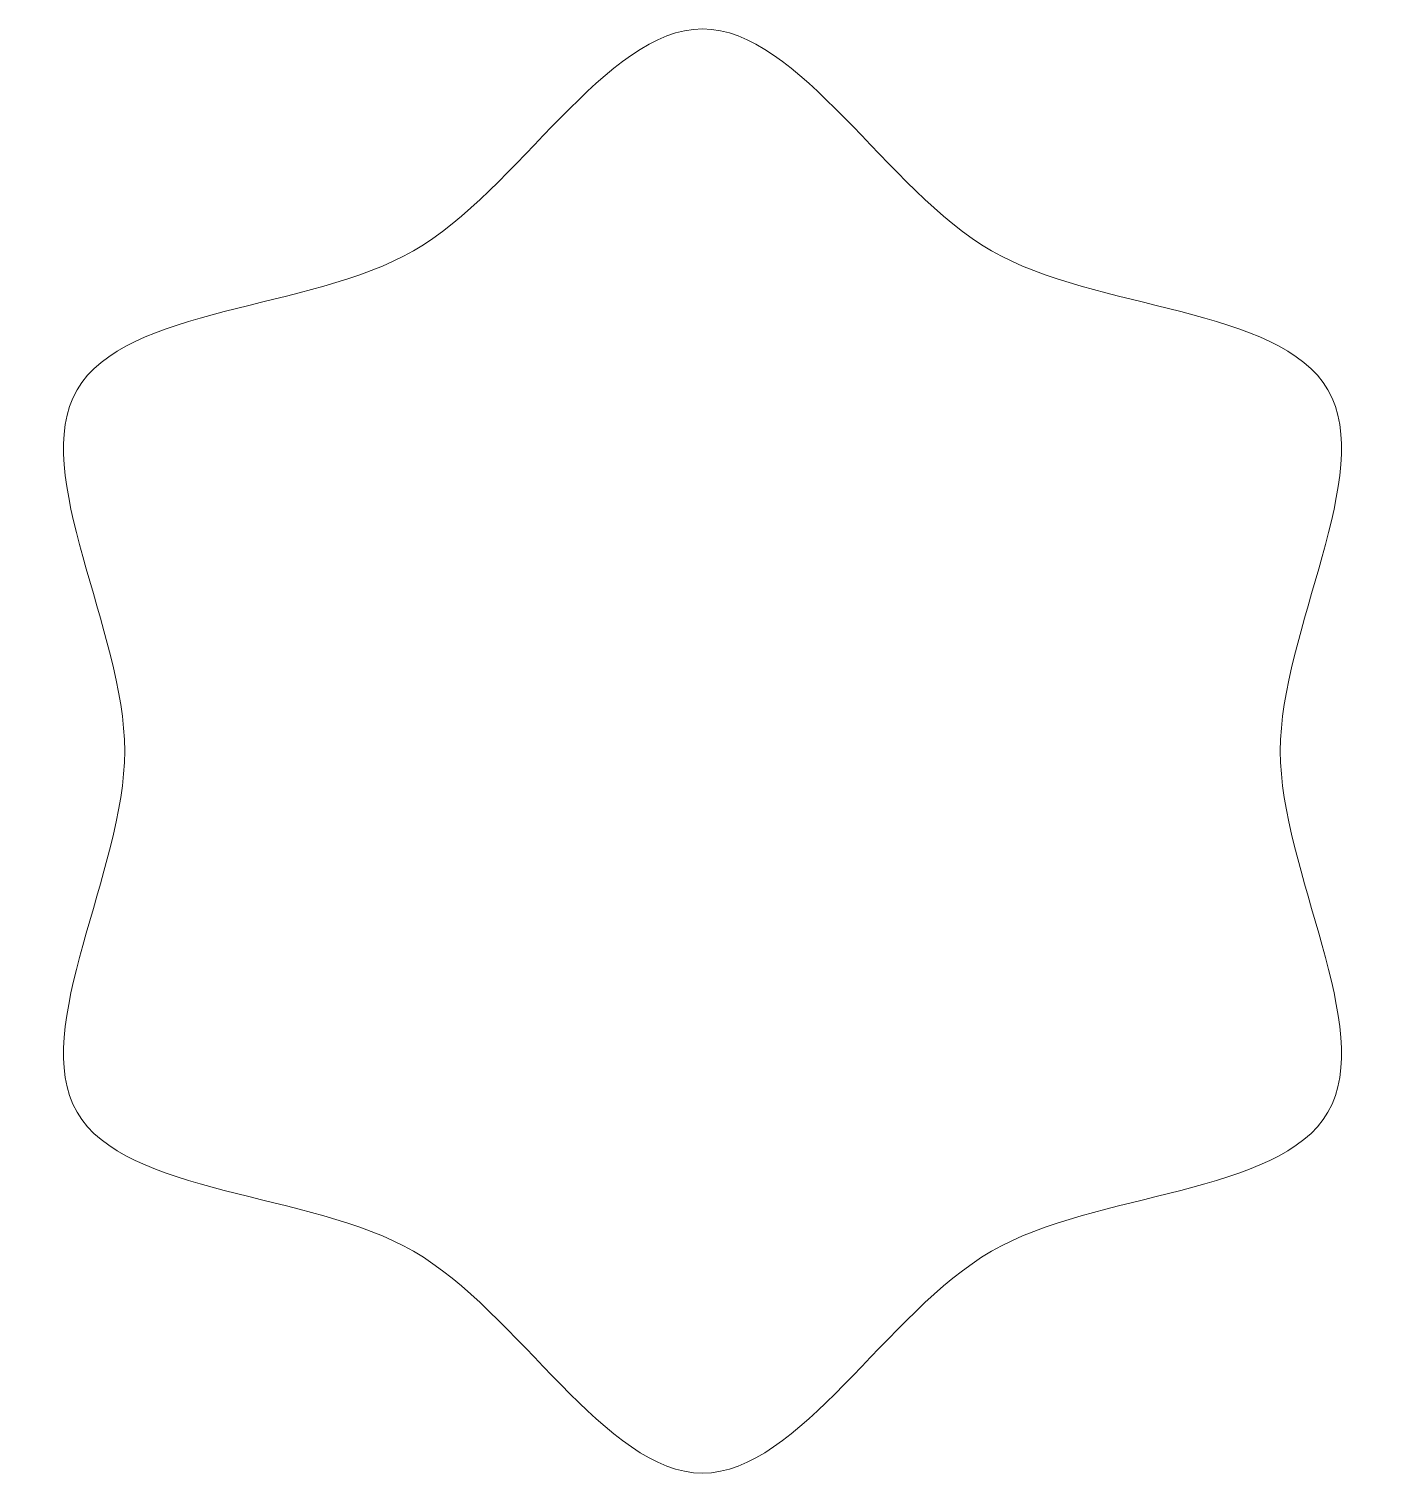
# Model space of a CAD drawing. Header units: millimetres. Extents: x 102 to 195, y 0 to 100.
import ezdxf

# ---------------------------------------------------------------- set-up
doc = ezdxf.new("R2010")
doc.units = ezdxf.units.MM

msp = doc.modelspace()

# ---------------------------------------------------------------- linework, layer by layer
at = {"color": 18, "linetype": 'Continuous', "lineweight": 9, "true_color": 0x000000}
msp.add_open_spline([(128.5, 15.4), (135.72, 11.23), (141.83, 0.04), (148.5, 0.04), (155.17, 0.04), (161.28, 11.23), (168.5, 15.4), (175.72, 19.57), (188.47, 19.27), (191.8, 25.04), (195.13, 30.82), (188.5, 41.71), (188.5, 50.04), (188.5, 58.38), (195.13, 69.27), (191.8, 75.04), (188.47, 80.82), (175.72, 80.52), (168.5, 84.68), (161.28, 88.85), (155.17, 100.04), (148.5, 100.04), (141.83, 100.04), (135.72, 88.85), (128.5, 84.68), (121.28, 80.52), (108.53, 80.82), (105.2, 75.04), (101.87, 69.27), (108.5, 58.38), (108.5, 50.04), (108.5, 41.71), (101.87, 30.82), (105.2, 25.04), (108.53, 19.27), (121.28, 19.57), (128.5, 15.4)], degree=3, knots=[0, 0, 0, 0, 1, 1, 1, 2, 2, 2, 3, 3, 3, 4, 4, 4, 5, 5, 5, 6, 6, 6, 7, 7, 7, 8, 8, 8, 9, 9, 9, 10, 10, 10, 11, 11, 11, 12, 12, 12, 12], dxfattribs=at)

doc.saveas('drawing.dxf')
